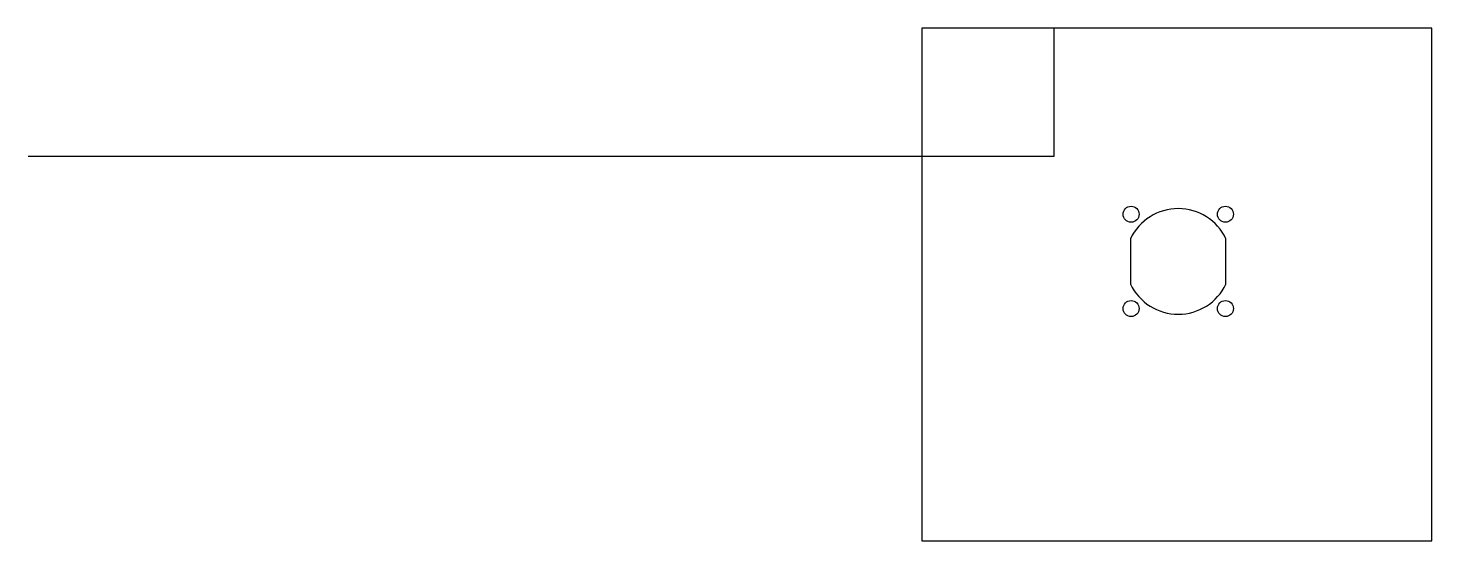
# Model space of a CAD drawing. Header units: millimetres. Extents: x 131 to 405, y -50 to 50.
import ezdxf

# ---------------------------------------------------------------- set-up
doc = ezdxf.new("R2010")
doc.units = ezdxf.units.MM
doc.layers.get('0').update_dxf_attribs({"linetype": 'CONTINUOUS'})

msp = doc.modelspace()

# ---------------------------------------------------------------- linework, layer by layer
for p, q in [((331.35, 25), (331.35, 50)), ((131.35, 25), (331.35, 25))]:
    msp.add_line(p, q)
msp.add_lwpolyline([(405, -50), (405, 50), (305.55, 50), (305.55, -50)], close=True)
msp.add_lwpolyline([(364.85, 8.93, 0.631485), (346.25, 8.93), (346.25, 0.07, 0.631485), (364.85, 0.07)], format="xyb", close=True)
for centre in [(346.36, 13.69), (364.75, 13.69), (346.36, -4.69), (364.75, -4.69)]:
    msp.add_circle(centre, 1.56)

doc.saveas('drawing.dxf')
